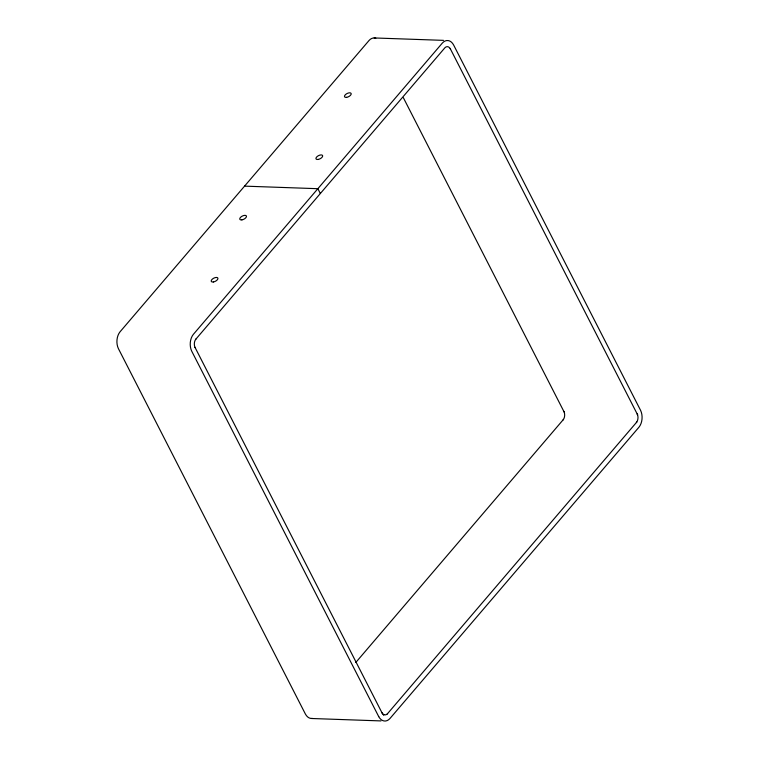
<?xml version="1.0" encoding="UTF-8"?>
<svg xmlns="http://www.w3.org/2000/svg" width="759" height="759" viewBox="0 0 759 759"><rect width="100%" height="100%" fill="white"/><g stroke="black" fill="none" stroke-linecap="round" stroke-linejoin="round"><path stroke-width="1.14" d="M195.594 339.482L445.002 47.656A6.148 4.089 -88 0 1 450.362 48.851L637.389 414.376A6.148 4.089 -88 0 1 636.792 421.985A6.167 4.108 -88 0 1 636.583 422.279L387.545 713.659A6.157 4.099 -88 0 1 381.938 712.701L194.978 347.299A6.148 4.089 -88 0 1 195.879 339.093L195.955 339.007M636.393 422.602L636.792 421.985M382.223 713.27L382.261 713.213A6.233 4.146 -88 0 1 381.9 712.748L381.9 712.597M312.376 718.441A12.286 8.178 -88 0 1 305.422 714.086L118.432 348.685A12.286 8.178 -88 0 1 120.036 331.825L369.073 40.455A12.286 8.178 -88 0 1 375.819 38.235M378.741 716.648L191.752 351.246A12.286 8.178 -88 0 1 193.346 334.377L442.383 43.016A12.286 8.178 -88 0 1 453.578 44.914L640.568 410.315A12.286 8.178 -88 0 1 638.974 427.175L389.927 718.545A12.286 8.178 -88 0 1 378.741 716.648L378.665 716.515M355.762 662.512L563.472 419.423M195.139 347.641L194.978 347.299M311.541 718.498L380.952 720.917M374.149 37.95L443.56 40.369M244.55 186.135L317.869 188.697L320.326 193.498M450.182 48.538L450.419 48.956M637.181 413.921L637.655 414.784L637.389 414.376M403.371 97.731L564.165 412.052A6.148 4.089 -88 0 1 563.121 419.898M563.861 411.359L563.918 411.473A6.167 4.108 -88 0 1 564.165 412.052M387.318 713.896L387.337 713.963A6.233 4.146 -88 0 0 387.574 713.716M383.153 714.38L383.703 714.902L383.153 714.38M346.654 97.342A3.691 1.765 -27.1 0 0 351.17 93.547A3.691 1.765 -27.1 0 0 345.696 94.41A3.691 1.765 -27.1 0 0 346.654 97.342M318.116 159.447A3.691 1.765 -27.1 0 0 322.632 155.642A3.691 1.765 -27.1 0 0 317.158 156.515A3.691 1.765 -27.1 0 0 318.116 159.447M241.922 219.882A3.691 1.765 -27.1 0 0 246.438 216.078A3.691 1.765 -27.1 0 0 240.964 216.951A3.691 1.765 -27.1 0 0 241.922 219.882M213.383 281.978A3.691 1.765 -27.1 0 0 217.899 278.173A3.691 1.765 -27.1 0 0 212.425 279.046A3.691 1.765 -27.1 0 0 213.383 281.978"/></g></svg>
